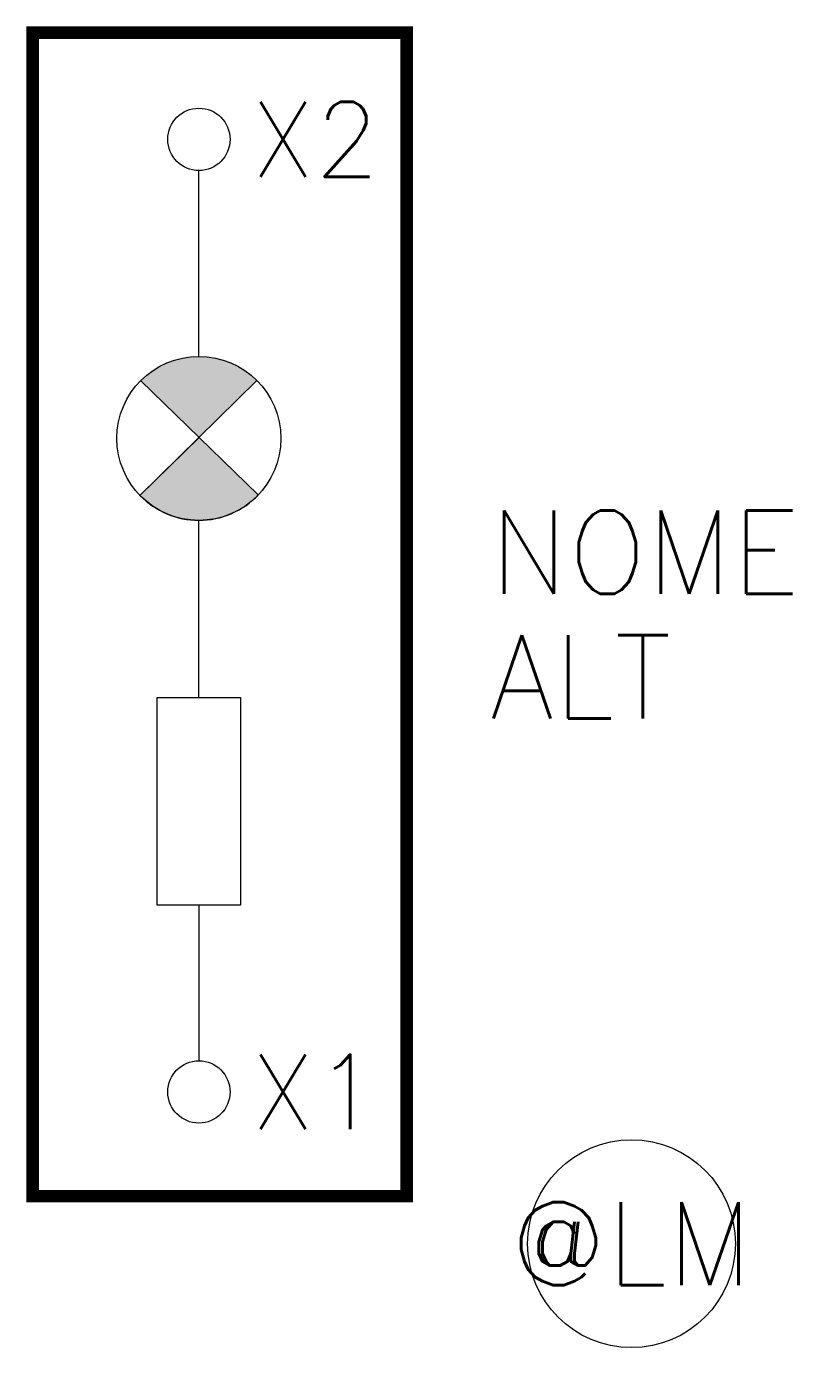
# Model space of a CAD drawing. Header units: millimetres. Extents: x 0 to 18.4, y 0 to 31.8.
import ezdxf
from ezdxf.enums import TextEntityAlignment as Align

# ---------------------------------------------------------------- set-up
doc = ezdxf.new("R2010")
doc.units = ezdxf.units.MM
doc.styles.add('ROMANS', font='romans')

msp = doc.modelspace()

# ---------------------------------------------------------------- hatches: boundary and pattern name
h = msp.add_hatch(color=256)
h.paths.add_polyline_path([(2.748, 23.268), (4.154, 21.903), (5.548, 23.272, 0.416207)])
h.paths.add_polyline_path([(4.154, 21.903), (2.732, 20.507, 0.426473), (5.58, 20.52)])

# ---------------------------------------------------------------- linework, layer by layer
for p, q in [((4.154, 21.903), (2.732, 20.507)), ((5.58, 20.52), (4.154, 21.903))]:
    msp.add_line(p, q)
at = {"color": 5, "const_width": 0.3}
msp.add_lwpolyline([(0.15, 3.642), (9.15, 3.642), (9.15, 31.642), (0.15, 31.642), (0.15, 3.642)], dxfattribs=at)
for points in [[(4.15, 23.853), (4.15, 28.324)], [(2.732, 20.507), (5.548, 23.272)], [(2.748, 23.268), (5.58, 20.52)], [(4.15, 15.642), (4.15, 19.906)], [(4.15, 10.642), (4.15, 6.902)]]:
    msp.add_lwpolyline(points)
msp.add_lwpolyline([(4.154, 21.903), (2.732, 20.507, 0.203102), (4.15, 19.906, 0.205566), (5.58, 20.52)], format="xyb", close=True)
msp.add_lwpolyline([(5.15, 10.642), (3.15, 10.642), (3.15, 15.642), (5.15, 15.642)], close=True)
for centre, radius in [((4.15, 29.074), 0.75), ((4.15, 21.879), 1.973), ((4.15, 6.152), 0.75), ((14.56, 2.5), 2.5)]:
    msp.add_circle(centre, radius)
for start, end in [(224.0772, 270), (270, 316.4649)]:
    msp.add_arc((4.15, 21.879), 1.973, start, end)

# ---------------------------------------------------------------- texts
at = {"color": 7, "style": 'ROMANS', "flags": 4}
for tag, text, height, p in [('X2', 'X2', 1.8, (5.4, 29.074)), ('NOME', 'NOME', 2, (11.15, 19.14)), ('ALT', 'ALT', 2, (11.15, 16.14)), ('X1', 'X1', 1.8, (5.4, 6.152))]:
    msp.add_attdef(tag, text=text, height=height, dxfattribs=at).set_placement(p, align=Align.MIDDLE_LEFT)
msp.add_attdef('@LM', text='@LM', height=2, dxfattribs=at).set_placement((14.56, 2.5), align=Align.MIDDLE_CENTER)

doc.saveas('drawing.dxf')
